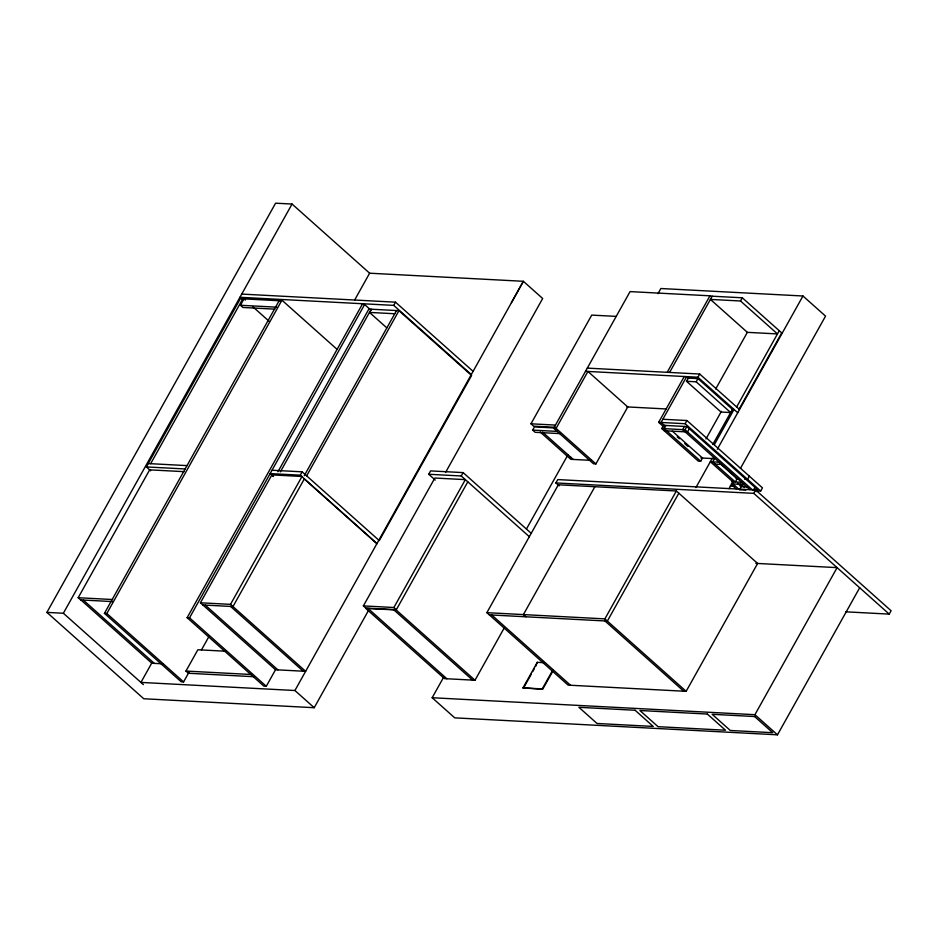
<?xml version="1.0" encoding="UTF-8"?>
<svg xmlns="http://www.w3.org/2000/svg" width="938" height="938" viewBox="0 0 938 938"><rect width="100%" height="100%" fill="white"/><g stroke="black" fill="none" stroke-linecap="round" stroke-linejoin="round"><path stroke-width="1.41" d="M368.458 610.521L314.207 707.709L143.76 698.751L46.9 612.385L275.596 203.183L292.058 204.05L369.631 273.204L523.369 281.294L542.668 298.495L445.573 472.412M46.9 612.385L63.362 613.253L292.058 204.05M150.69 470.782L146.363 466.925L240.761 298.026L243.177 298.143L245.334 300.078M150.655 463.7L243.177 298.143M274.881 309.153L242.883 307.465L240.421 305.272L243.997 298.882L280.356 300.793M112.783 601.61L80.645 599.921L78.182 597.729L149.646 469.856L184.106 471.662M189.312 671.69L183.59 681.914L181.186 681.785L104.435 613.358L279.536 300.054L281.939 300.183L337.07 349.346M104.435 613.358L106.838 613.487L281.939 300.183M151.651 663.236L140.923 682.418L294.919 690.509L314.207 707.709M354.623 300.066L369.631 273.204M275.573 669.638L266.286 686.264L263.871 686.135L187.131 617.708L362.232 304.404L364.636 304.533L371.12 310.314M187.131 617.708L189.535 617.825L364.636 304.533M200.415 602.782L271.879 474.898L301.989 476.481L230.514 604.365L200.415 602.782L275.514 669.744L305.624 671.327L230.514 604.365M277.953 471.72L368.857 309.094L398.955 310.677L471.603 375.446L379.292 540.616L302.13 471.826L272.02 470.243M280.368 471.849L371.26 309.212M254.116 676.72L188.421 673.261L185.959 671.069L197.871 649.753L225.612 651.218M242.133 299.234L239.94 297.287L393.726 305.378L395.508 302.177L473.08 371.342M201.459 649.94L209.315 635.882M273.392 476.492L270.144 473.596L300.254 475.179L302.13 471.826M304.24 475.718L396.551 310.548M304.451 478.685L232.976 606.558L202.878 604.975M306.644 475.847L398.955 310.677M511.456 302.611L523.369 281.294L294.919 690.509M435.232 480.057L428.736 474.265L430.612 470.911L463.126 472.611L531.295 533.394M363.381 605.901L434.845 478.028L465.354 479.635L393.89 607.507L363.381 605.901L365.843 608.105L396.352 609.7L393.89 607.507M428.736 474.265L461.25 475.976L463.126 472.611M504.069 628.214L475.003 680.238L444.495 678.631L365.691 608.363L396.199 609.97L467.816 481.827M555.378 427.318L533.652 426.18L530.978 423.8L591.726 315.109L616.219 316.387M559.634 433.591L535.141 432.301L532.678 430.108L534.472 426.907L554.639 427.974M553.678 428.279L556.093 428.408L587.927 371.436L627.745 406.94L595.9 463.911L593.496 463.782L553.678 428.279L630.066 291.601L709.949 295.81L667.223 372.269M859.677 587.763L777.485 734.817L454.742 717.851L432.172 697.731L443.604 677.271M526.499 528.926L567.959 454.766M658.007 293.641L660.868 288.517L802.963 295.998L825.546 316.118L740.457 468.367M559.142 485.837L555.894 482.941L557.77 479.588L755.665 489.988L891.1 610.755L889.224 614.109L845.677 611.822M486.869 612.666L558.333 484.794L676.357 490.996L757.623 563.457L686.147 691.329L568.135 685.127L486.869 612.666L604.893 618.881L686.147 691.329M594.868 486.716L523.404 614.589L525.866 616.782M669.626 372.386L712.2 296.209M664.045 427.13L658.664 422.335L684.271 376.501M686.534 381.297L696.172 381.801L730.643 412.544L721.005 412.028L686.534 381.297L688.316 378.096L697.954 378.6L732.426 409.343L734.032 409.425L714.416 444.53M672.405 431.21L702.492 458.037L700.698 461.238L698.294 461.109L661.759 428.537L663.553 425.336L686.839 426.567L757.423 489.507L756.239 491.641M665.957 425.465L664.174 428.666L700.698 461.238M552.681 671.374L542.668 689.278L522.994 687.894L537.286 662.322L544.169 662.685M523.404 688.258L531.271 674.199M532.69 671.643L534.121 669.075M535.551 666.519L537.286 662.322M585.523 371.319L697.919 377.228L699.701 374.028L739.519 409.519M740.528 300.992L777.461 333.928L747.351 332.345L710.418 299.41L740.528 300.992L742.31 297.792L781.717 332.92L739.109 409.156M696.172 381.801L697.954 378.6M658.664 422.335L685.15 423.718L686.944 420.529L762.465 487.866L760.671 491.055L756.391 490.832M684.423 426.438L682.641 429.639L749.978 489.671M661.759 428.537L685.045 429.756L686.839 426.567M522.994 687.894L542.258 688.914L552.986 669.732M689.301 428.76L687.507 431.961L664.221 430.73M715.706 388.965L747.351 332.345M604.893 618.881L676.357 490.996M705.986 438.925L721.392 411.348M678.819 493.2L607.355 621.073L489.331 614.871M712.81 444.448L732.426 409.343M736.647 406.963L779.255 330.727M695.879 487.608L712.294 458.225M717.3 449.29L802.963 295.998M729.084 488.721L733.34 481.088M739.496 489.788L741.278 486.599L737.526 483.246M749.321 476.152L747.539 479.341L744.69 479.201M753.179 490.515L754.961 487.314M555.894 482.941L753.789 493.353L755.665 489.988M432.172 697.731L754.914 714.697L837.106 567.631L755.805 563.363M709.796 296.08L742.31 297.792M241.734 294.086L395.508 302.177M240.421 305.272L276.78 307.183M394.757 313.749L369.478 312.413L386.819 327.878M587.305 368.118L699.701 374.028M626.795 406.893L666.203 408.956M662.861 419.263L686.944 420.529M530.978 423.8L555.472 425.09M532.678 430.108L557.172 431.398M700.885 457.955L714.533 458.67L712.739 461.871L735.31 481.991L737.104 478.802L719.903 463.466M719.165 462.2L710.336 461.742L732.906 481.862M715.202 464.064L721.627 464.404M570.738 457.228L569.929 457.181L571.559 457.955M591.139 460.37L570.796 459.303L540.206 432.019M736.166 478.743L739.238 478.908M731.722 481.804L741.735 482.331M731.335 483.856L744.197 484.524M730.151 486.013L734.524 486.236M740.363 486.541L747.668 486.928M740.035 489.824L745.874 490.128M148.239 463.571L187.014 465.611M146.363 466.925L185.138 468.965M78.182 597.729L112.642 599.534M162.72 663.811L151.874 663.248L80.879 599.933M185.959 671.069L251.654 674.516M697.919 377.228L737.725 412.72M688.832 378.553L686.675 376.63L661.067 422.452L665.37 426.298M685.15 423.718L760.671 491.055M685.045 429.756L752.382 489.8M753.789 493.353L889.224 614.109M740.258 483.633L744.584 487.49M732.93 483.938L738.558 488.956M731.452 484.641L736.142 488.827M677.213 436.85L679.358 438.761M684.74 443.557L687.964 446.441M556.093 428.408L595.9 463.911M542.563 432.101L573.2 459.421M393.726 305.378L471.286 374.543M754.914 714.697L777.485 734.817M461.25 475.976L529.419 536.759M252.908 306.82L269.112 321.277M604.94 620.944L683.743 691.212M491.735 614.988L570.539 685.256M300.254 475.179L377.006 543.606M304.299 478.943L376.947 543.723M271.879 474.898L273.521 476.363M396.199 609.97L475.003 680.238M393.796 609.841L472.588 680.109M368.106 608.492L446.898 678.76M230.572 606.429L303.209 671.198M205.281 605.104L277.929 669.873M189.535 617.825L266.286 686.264M106.838 613.487L183.59 681.914M83.283 600.062L154.289 663.377M63.362 613.253L143.385 684.611M635.096 710.254L578.898 707.299L597.037 723.479L653.235 726.434L635.096 710.254M707.346 714.053L639.915 710.512L658.054 726.68L725.496 730.233L707.346 714.053M754.598 716.538L712.165 714.299L730.315 730.479L772.736 732.707L754.598 716.538"/></g></svg>
